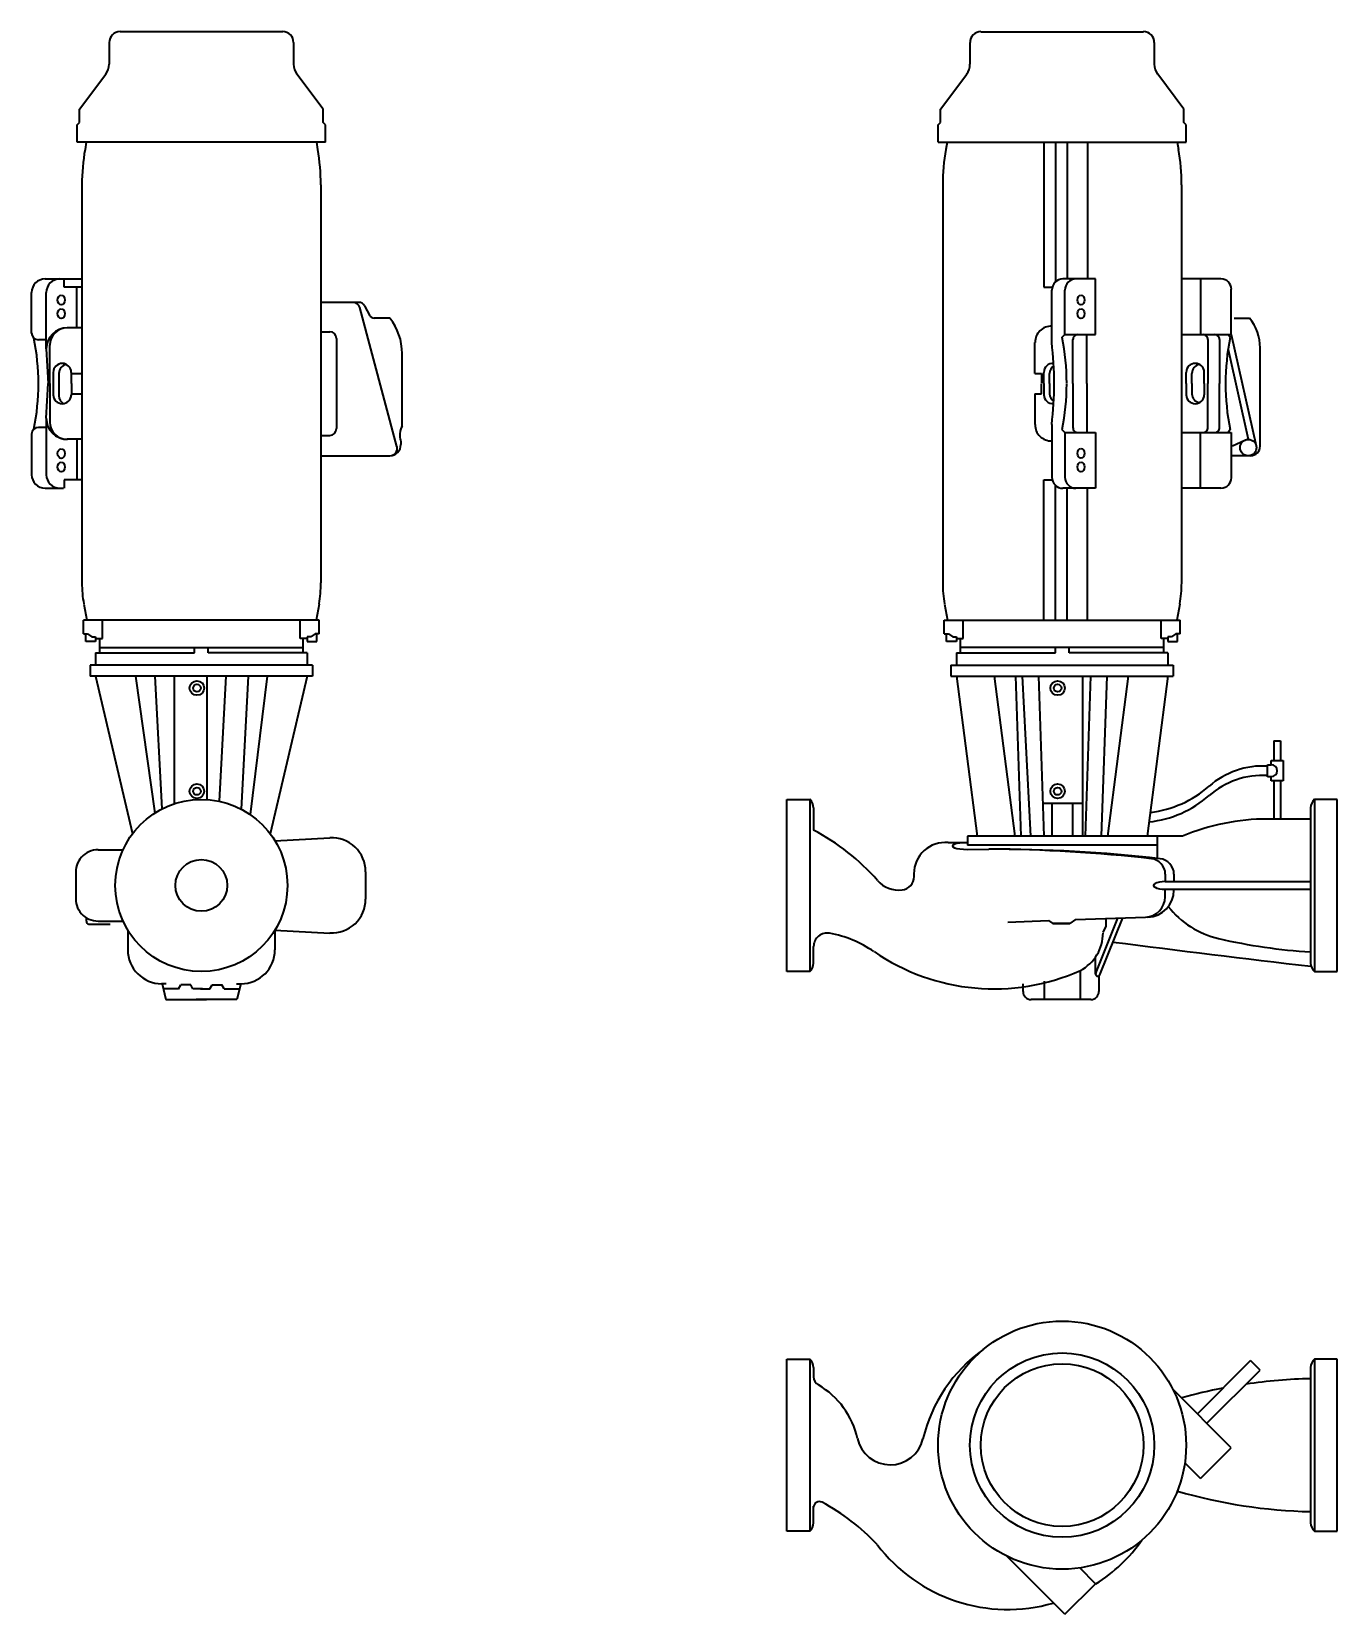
# Model space of a CAD drawing. Header units: millimetres. Extents: x -438 to 525, y -378 to 789.
import ezdxf

# ---------------------------------------------------------------- set-up
doc = ezdxf.new("R2010")
doc.units = ezdxf.units.MM
doc.header["$MEASUREMENT"] = 0

msp = doc.modelspace()

# ---------------------------------------------------------------- linework, layer by layer
at = {"color": 0, "lineweight": 35}
for p, q in [((-253.1, 789.3), (-373.1, 789.3)), ((262, 789.3), (381.9, 789.3)), ((-381.1, 781.3), (-381.1, 765.3)), ((-245.1, 781.3), (-245.1, 765.3)), ((253.9, 781.3), (253.9, 765.3)), ((389.9, 781.3), (389.9, 765.3)), ((-403, 732.2), (-383.5, 757.9)), ((-223.2, 732.2), (-242.6, 757.9)), ((232.1, 732.2), (251.5, 757.9)), ((411.8, 732.2), (392.4, 757.9)), ((-403, 722.2), (-403, 732.2)), ((-223.2, 722.2), (-223.2, 732.2)), ((232.1, 722.2), (232.1, 732.2)), ((411.8, 722.2), (411.8, 732.2)), ((-404.6, 720.5), (-403, 722.2)), ((-404.6, 707.8), (-404.6, 720.5)), ((-221.6, 720.5), (-223.2, 722.2)), ((-221.6, 707.8), (-221.6, 720.5)), ((230.4, 720.5), (232.1, 722.2)), ((230.4, 707.8), (230.4, 720.5)), ((413.4, 720.5), (411.8, 722.2)), ((413.4, 707.8), (413.4, 720.5)), ((-221.6, 707.8), (-404.6, 707.8)), ((-398, 707.8), (-398.9, 702.5)), ((-228.2, 707.8), (-227.3, 702.5)), ((230.4, 707.8), (413.4, 707.8)), ((237.1, 707.8), (236.1, 702.5)), ((308.4, 707.8), (308.4, 600.9)), ((316.9, 707.8), (316.9, 604.8)), ((325.6, 707.8), (325.6, 606.9)), ((340.7, 707.8), (340.7, 606.9)), ((406.8, 707.8), (407.8, 702.5)), ((-401.2, 676.4), (-401.2, 382.7)), ((-225, 676.4), (-225, 382.7)), ((233.8, 676.4), (233.8, 382.7)), ((410, 676.4), (410, 382.7)), ((-438.3, 567), (-438.3, 596.9)), ((-428.3, 606.9), (-401.2, 606.9)), ((-427.5, 555.3), (-427.5, 596.9)), ((-414.4, 600.8), (-414.4, 606.9)), ((-401.2, 600.8), (-414.4, 600.8)), ((-404.9, 570.8), (-404.9, 600.8)), ((308.4, 600.9), (314.5, 600.9)), ((314.2, 560), (314.2, 598.7)), ((346.5, 606.9), (322.5, 606.9)), ((323.9, 565.9), (323.9, 598.7)), ((346.5, 606.9), (332.1, 606.9)), ((346.5, 565.9), (346.5, 606.9)), ((439.1, 606.9), (410, 606.9)), ((424.1, 606.9), (424.1, 565.9)), ((446.7, 565.9), (446.7, 599.3)), ((-197.1, 589.6), (-225, 589.6)), ((-168.8, 483.3), (-196.3, 585.9)), ((-192.7, 587.1), (-188.7, 579.8)), ((-174, 578), (-185.6, 578)), ((448.7, 578), (460.2, 578)), ((-427.5, 562), (-433.3, 562)), ((-401.2, 570.8), (-412, 570.8)), ((-225, 568), (-218.4, 568)), ((-213.4, 563), (-213.4, 496.5)), ((321.8, 563.6), (323.9, 565.9)), ((323.9, 565.9), (346.5, 565.9)), ((329.9, 529.7), (329.9, 562.2)), ((340.1, 529.7), (340.1, 565.9)), ((410, 565.9), (446.7, 565.9)), ((429.4, 562.2), (429.4, 529.7)), ((438, 562.2), (438, 529.7)), ((445.9, 563.6), (444.3, 565.9)), ((446.7, 565.9), (465.1, 483.9)), ((-427.5, 555.3), (-426.1, 529.7)), ((-424.8, 529.7), (-424.8, 558.1)), ((-165, 498.2), (-165, 551.9)), ((301.8, 537.2), (301.8, 560)), ((444.4, 554.9), (459.2, 488.6)), ((468, 483.6), (468, 556)), ((-422.3, 521.5), (-422.3, 537.9)), ((-418.1, 520.7), (-418.1, 537.2)), ((-409, 529.7), (-409, 537.9)), ((-409, 537.2), (-401.2, 537.2)), ((301.8, 537.2), (306.8, 537.2)), ((306.8, 537.2), (306.8, 529.9)), ((308.4, 529.7), (308.4, 538)), ((312.6, 529.7), (312.6, 537.2)), ((413.5, 529.7), (413.5, 538)), ((417.7, 529.7), (417.7, 537.2)), ((426.7, 529.7), (426.7, 538)), ((-427.5, 504.1), (-426.1, 529.7)), ((-424.8, 529.7), (-424.8, 501.3)), ((-409, 529.7), (-409, 521.1)), ((306.8, 522.2), (306.8, 529.5)), ((308.4, 529.7), (308.4, 521.5)), ((312.6, 529.7), (312.6, 522.2)), ((329.9, 529.7), (329.9, 497.2)), ((340.1, 529.7), (340.1, 493.6)), ((413.5, 529.7), (413.5, 521.5)), ((417.7, 529.7), (417.7, 522.2)), ((426.7, 529.7), (426.7, 521.5)), ((429.4, 497.2), (429.4, 529.7)), ((438, 497.2), (438, 529.7)), ((-409, 522.2), (-401.2, 522.2)), ((301.8, 522.2), (306.8, 522.2)), ((301.8, 522.2), (301.8, 499.5)), ((-427.5, 504.1), (-427.5, 462.5)), ((-438.3, 492.4), (-438.3, 462.5)), ((-427.5, 497.4), (-433.3, 497.4)), ((-225, 491.5), (-218.4, 491.5)), ((314.2, 499.5), (314.2, 460.7)), ((321.8, 495.8), (323.9, 493.6)), ((323.9, 493.6), (346.5, 493.6)), ((323.9, 493.6), (323.9, 460.7)), ((346.5, 493.6), (346.5, 452.5)), ((410, 493.6), (446.7, 493.6)), ((424.1, 452.5), (424.1, 493.6)), ((445.9, 495.8), (444.3, 493.6)), ((446.7, 493.6), (446.7, 460.2)), ((-401.2, 488.6), (-412, 488.6)), ((-404.9, 488.6), (-404.9, 458.6)), ((-165.9, 487.3), (-165.9, 484.7)), ((447.7, 483.8), (457.3, 488.3)), ((-225, 476.5), (-174.1, 476.5)), ((460.9, 476.5), (447.2, 476.5)), ((-401.2, 458.6), (-414.4, 458.6)), ((-414.4, 458.6), (-414.4, 452.5)), ((308.4, 458.6), (314.5, 458.6)), ((308.4, 355.5), (308.4, 458.6)), ((-428.3, 452.5), (-414.9, 452.5)), ((316.9, 355.5), (316.9, 454.6)), ((346.5, 452.5), (322.5, 452.5)), ((325.6, 355.5), (325.6, 452.5)), ((346.5, 452.5), (332.1, 452.5)), ((340.7, 355.5), (340.7, 452.5)), ((439.1, 452.5), (410, 452.5)), ((-399.8, 367.1), (-397.7, 355.1)), ((-226.3, 367.1), (-228.5, 355.1)), ((235.2, 367.1), (237.3, 355.1)), ((408.7, 367.1), (406.6, 355.1)), ((-226.1, 355.1), (-400.1, 355.1)), ((-400.1, 345.1), (-400.1, 355.1)), ((-386.1, 341.7), (-386.1, 355.1)), ((-240.1, 341.7), (-240.1, 355.1)), ((-226.1, 345.1), (-226.1, 355.1)), ((234.9, 355.1), (409, 355.1)), ((234.9, 345.1), (234.9, 355.1)), ((249, 341.7), (249, 355.1)), ((394.9, 341.7), (394.9, 355.1)), ((409, 345.1), (409, 355.1)), ((-400.1, 345.1), (-397.1, 345.1)), ((-398.3, 339.4), (-398.3, 345.1)), ((-391.1, 339.4), (-398.3, 339.4)), ((-397.1, 345.1), (-393.8, 342.8)), ((-393.8, 342.8), (-391.1, 342.8)), ((-391.1, 342.8), (-391.1, 339.4)), ((-391.1, 341.7), (-386.1, 341.7)), ((-388.1, 331.2), (-388.1, 341.7)), ((-235.1, 341.7), (-240.1, 341.7)), ((-238.1, 331.2), (-238.1, 341.7)), ((-232.4, 342.8), (-235.1, 342.8)), ((-235.1, 342.8), (-235.1, 339.4)), ((-235.1, 339.4), (-227.9, 339.4)), ((-229.1, 345.1), (-232.4, 342.8)), ((-226.1, 345.1), (-229.1, 345.1)), ((-227.9, 339.4), (-227.9, 345.1)), ((234.9, 345.1), (238, 345.1)), ((236.7, 339.4), (236.7, 345.1)), ((244, 339.4), (236.7, 339.4)), ((238, 345.1), (241.2, 342.8)), ((241.2, 342.8), (244, 342.8)), ((244, 342.8), (244, 339.4)), ((244, 341.7), (249, 341.7)), ((247, 331.2), (247, 341.7)), ((399.9, 341.7), (394.9, 341.7)), ((396.9, 331.2), (396.9, 341.7)), ((402.7, 342.8), (399.9, 342.8)), ((399.9, 342.8), (399.9, 339.4)), ((399.9, 339.4), (407.1, 339.4)), ((405.9, 345.1), (402.7, 342.8)), ((409, 345.1), (405.9, 345.1)), ((407.1, 339.4), (407.1, 345.1)), ((-391.1, 331.2), (-318.1, 331.2)), ((-391.1, 331.2), (-391.1, 321.9)), ((-388.1, 335.1), (-238.1, 335.1)), ((-318.1, 331.2), (-318.1, 335.1)), ((-308, 331.2), (-308, 335.1)), ((-235.1, 331.2), (-308, 331.2)), ((-235.1, 331.2), (-235.1, 321.9)), ((244, 331.2), (316.9, 331.2)), ((244, 331.2), (244, 321.9)), ((396.9, 335.1), (247, 335.1)), ((316.9, 331.2), (316.9, 335.1)), ((327, 331.2), (327, 335.1)), ((399.9, 331.2), (327, 331.2)), ((399.9, 331.2), (399.9, 321.9)), ((-231.1, 321.9), (-395.1, 321.9)), ((-395.1, 321.9), (-395.1, 313.8)), ((-231.1, 321.9), (-231.1, 313.8)), ((239.9, 321.9), (403.9, 321.9)), ((239.9, 321.9), (239.9, 313.8)), ((403.9, 321.9), (403.9, 313.8)), ((-231.1, 313.8), (-395.1, 313.8)), ((-391.1, 313.8), (-363.9, 197.6)), ((-361.6, 313.8), (-347.5, 212.9)), ((-347.4, 313.8), (-342.3, 215.9)), ((-333.2, 313.8), (-333.2, 219.7)), ((-309, 313.8), (-309, 222.9)), ((-295.1, 313.8), (-299.9, 221.6)), ((-278.6, 313.8), (-283.8, 215.8)), ((-264.6, 313.8), (-277.1, 211.8)), ((-235.1, 313.8), (-262.3, 197.6)), ((239.9, 313.8), (403.9, 313.8)), ((244, 313.8), (259.2, 195.8)), ((271.7, 313.8), (287, 195.8)), ((287.4, 313.8), (291.5, 195.8)), ((292.3, 313.8), (298.5, 195.8)), ((308.7, 195.8), (304.6, 313.8)), ((336.9, 313.8), (336.9, 195.8)), ((342.9, 313.8), (338.8, 195.8)), ((354.9, 313.8), (350.8, 195.8)), ((370.6, 313.8), (355.4, 195.8)), ((399.9, 313.8), (384.7, 195.8)), ((478, 266.2), (478, 251.6)), ((478, 266.2), (483, 266.2)), ((483, 266.2), (483, 251.6)), ((473.5, 239.7), (473.5, 248.4)), ((473.5, 248.4), (476.2, 248.4)), ((476.2, 251.6), (484.9, 251.6)), ((476.2, 248.4), (476.2, 251.6)), ((484.9, 251.6), (484.9, 236.6)), ((476.2, 239.7), (473.5, 239.7)), ((476.2, 236.6), (476.2, 239.7)), ((484.9, 236.6), (476.2, 236.6)), ((478, 236.6), (478, 208.5)), ((483, 236.6), (483, 208.5)), ((118.9, 223), (135.7, 223)), ((118.9, 96), (118.9, 223)), ((135.7, 223), (135.7, 96)), ((524.9, 223), (508.1, 223)), ((508.1, 223), (508.1, 96)), ((524.9, 96), (524.9, 223)), ((138.6, 216.8), (138.6, 200.3)), ((336.9, 219.9), (307.9, 219.9)), ((314.2, 219.9), (314.2, 195.8)), ((329.6, 219.9), (329.6, 195.8)), ((505.3, 102.2), (505.3, 216.8)), ((505.3, 208.5), (473.5, 208.5)), ((-258.8, 192.4), (-218.2, 194.6)), ((237.8, 191.1), (252, 191.1)), ((252, 195.8), (252, 189.2)), ((410.6, 195.8), (252, 195.8)), ((391.9, 189.2), (252, 189.2)), ((391.9, 195.8), (391.9, 179.4)), ((-389.3, 185.8), (-370.9, 185.8)), ((252, 186.1), (267.8, 186.2)), ((-405.8, 167.5), (-405.8, 151.5)), ((-191.9, 169.6), (-191.9, 149.4)), ((212.7, 166.1), (212.7, 168.1)), ((397.9, 167.8), (397.9, 162.3)), ((404.4, 167.8), (404.4, 162.3)), ((397.9, 162.3), (505.3, 162.3)), ((397.9, 151.1), (397.9, 156.7)), ((397.9, 156.7), (505.3, 156.7)), ((-397.9, 133.2), (-397.9, 135.6)), ((-396, 131), (-380.4, 131)), ((-389.3, 133.2), (-370.9, 133.2)), ((281.9, 132.5), (311.9, 133.6)), ((311.9, 133.6), (315, 131.4)), ((315, 131.4), (327.7, 131.4)), ((327.7, 131.4), (315, 131.4)), ((331.8, 134.3), (327.7, 131.4)), ((331.8, 134.3), (383.5, 136.1)), ((346.7, 94.7), (363.1, 135.4)), ((349.7, 93.5), (366.7, 135.5)), ((354.1, 129.3), (352, 124.9)), ((354.1, 134.3), (354.1, 129.3)), ((-367.4, 126.6), (-367.4, 112)), ((-258.8, 126.6), (-218.2, 124.4)), ((-258.8, 126.6), (-258.8, 112)), ((138.6, 102.2), (138.6, 114.4)), ((346.6, 94.1), (346.6, 106.9)), ((135.7, 96), (118.9, 96)), ((335.3, 96.8), (335.3, 75.3)), ((508.1, 96), (524.9, 96)), ((-339, 87), (-342.4, 87)), ((-342.1, 87), (-339.2, 75.3)), ((-329.9, 83.3), (-341.2, 83.3)), ((-329.9, 83.3), (-328.2, 86.2)), ((-320.9, 86.2), (-328.2, 86.2)), ((-319.3, 83.3), (-320.9, 86.2)), ((-312.3, 83.3), (-319.3, 83.3)), ((-313.8, 83.3), (-306.9, 83.3)), ((-306.9, 83.3), (-305.2, 86.2)), ((-305.2, 86.2), (-298, 86.2)), ((-296.3, 83.3), (-298, 86.2)), ((-296.3, 83.3), (-285, 83.3)), ((-287.2, 87), (-283.8, 87)), ((-284.1, 87), (-287, 75.3)), ((293, 86.8), (293, 81.3)), ((308.6, 88.8), (308.6, 75.3)), ((349.1, 92.7), (349.1, 81.3)), ((-339.2, 75.3), (-309.2, 75.3)), ((-287, 75.3), (-317, 75.3)), ((343.1, 75.3), (299, 75.3)), ((118.9, -189.9), (135.7, -189.9)), ((118.9, -316.9), (118.9, -189.9)), ((135.7, -189.9), (135.7, -316.9)), ((138.6, -196.1), (138.6, -202.9)), ((421.7, -230.2), (460.9, -191)), ((428.7, -237.3), (468, -198.1)), ((468, -198.1), (460.9, -191)), ((505.3, -310.7), (505.3, -196.1)), ((524.9, -189.9), (508.1, -189.9)), ((508.1, -189.9), (508.1, -316.9)), ((524.9, -316.9), (524.9, -189.9)), ((446.7, -255.3), (403.6, -212.2)), ((424.1, -278), (446.7, -255.3)), ((424.1, -278), (412.5, -266.4)), ((138.6, -310.7), (138.6, -298.5)), ((135.7, -316.9), (118.9, -316.9)), ((508.1, -316.9), (524.9, -316.9)), ((323.9, -378.2), (280.8, -335.1)), ((346.5, -355.6), (334.9, -344)), ((323.9, -378.2), (346.5, -355.6))]:
    msp.add_line(p, q, dxfattribs=at)
for centre, radius in [((459.2, 482.5), 6.05), ((-316.4, 305.1), 5.34), ((-316.4, 305.1), 2.79), ((318.6, 305.1), 5.34), ((318.6, 305.1), 2.79), ((-316.4, 229), 5.34), ((318.6, 229), 5.34), ((-313.1, 159.5), 63.5), ((-316.4, 229), 2.79), ((318.6, 229), 2.79), ((-313.1, 159.5), 19.1), ((321.9, -253.4), 91.5), ((321.9, -253.4), 68), ((321.9, -253.4), 60)]:
    msp.add_circle(centre, radius, dxfattribs=at)
for centre, radius, start, end in [((-373.1, 781.3), 8.01, 90, 180), ((-253.1, 781.3), 8.01, 0, 90), ((262, 781.3), 8.01, 90, 180), ((381.9, 781.3), 8.01, 0, 90), ((-393.3, 765.3), 12.2, 323, 0), ((-232.9, 765.3), 12.2, 180, 217), ((241.7, 765.3), 12.2, 323, 0), ((402.1, 765.3), 12.2, 180, 217), ((-251.2, 676.4), 150, 170, 180), ((-375, 676.4), 150, 0, 10), ((383.8, 676.4), 150, 170, 180), ((260, 676.4), 150, 0, 10), ((-428.3, 596.9), 10, 90, 180), ((-417.5, 596.9), 10, 90, 180), ((322.5, 598.7), 8.21, 90, 180), ((332.1, 598.7), 8.21, 90, 180), ((439.1, 599.3), 7.63, 0, 90), ((-201.1, 584.6), 5, 15, 90), ((-197.1, 584.6), 5, 29, 90), ((-185.6, 581.5), 3.5, 209, 270), ((-207.3, 551.9), 42.3, 0, 38.1038), ((314, 560), 12.1, 88.7866, 180), ((433, 556), 35, 0, 39.0898), ((-433.3, 567), 5, 180, 270), ((-609.5, 528.7), 176.3, 0.3146, 11.3162), ((-412, 555.3), 15.5, 90, 180), ((-412, 558.1), 12.8, 90, 180), ((-218.4, 563), 5, 0, 90), ((149, 529.1), 176.3, 0.3146, 11.3162), ((333.5, 562.2), 3.63, 89.0614, 180), ((425.8, 562.2), 3.63, 0, 90.9386), ((434.4, 562.2), 3.63, 0, 90.9386), ((618.7, 529.1), 176.3, 168.6838, 179.7821), ((55.4, 529), 260.7, 0.1633, 6.8331), ((-415.7, 537.9), 6.64, 0, 180), ((-411.5, 537.2), 6.64, 98.7924, 180), ((315.1, 538), 6.64, 85.1668, 180), ((319.3, 537.2), 6.64, 122.3662, 180), ((420.1, 538), 6.64, 0, 180), ((424.3, 537.2), 6.64, 98.7924, 180), ((-609.5, 530.7), 176.3, 348.6838, 359.6854), ((55.4, 530.5), 260.7, 353.1669, 359.8367), ((149, 530.4), 176.3, 348.6838, 359.6854), ((618.7, 530.4), 176.3, 180.2179, 191.3162), ((-415.7, 521.5), 6.64, 180, 0), ((-411.5, 520.7), 6.64, 180, 241.2076), ((315.1, 521.5), 6.64, 180, 274.8332), ((319.3, 522.2), 6.64, 180, 237.6338), ((420.1, 521.5), 6.64, 180, 0), ((424.3, 522.2), 6.64, 180, 261.2076), ((-412, 504.1), 15.5, 180, 270), ((-433.3, 492.4), 5, 90, 180), ((-412, 501.3), 12.8, 180, 270), ((-218.4, 496.5), 5, 270, 0), ((-155, 491.9), 11.8, 147.4267, 202.5733), ((314, 499.5), 12.1, 180, 271.2134), ((333.5, 497.2), 3.63, 180, 270.9386), ((425.8, 497.2), 3.63, 269.0614, 0), ((434.4, 497.2), 3.63, 269.0614, 0), ((-174.1, 484.7), 8.19, 270, 0), ((-174, 481.9), 5.42, 270, 15), ((460.9, 483.6), 7.1, 270, 0), ((-428.3, 462.5), 10, 180, 270), ((-417.5, 462.5), 10, 180, 270), ((322.5, 460.7), 8.21, 180, 270), ((332.1, 460.7), 8.21, 180, 270), ((439.1, 460.2), 7.63, 270, 0), ((-311.7, 382.7), 89.5, 180, 190), ((-314.4, 382.7), 89.5, 350, 0), ((323.3, 382.7), 89.5, 180, 190), ((320.6, 382.7), 89.5, 350, 0), ((470.1, 187.2), 60.4, 86.7667, 131.2333), ((476.2, 244.1), 4.35, 270, 90), ((470.1, 180.3), 60.4, 86.7667, 131.2333), ((130.3, 216.8), 8.25, 0, 49.0389), ((377.4, 286.1), 80.2, 276.2292, 311.2333), ((377.4, 293), 80.2, 276.8746, 311.2333), ((513.5, 216.8), 8.25, 130.9611, 180), ((60.1, 52.5), 167.4, 41.3948, 62.0503), ((473.5, 46.7), 161.8, 90, 112.8692), ((-216.9, 169.6), 25, 0, 93), ((235.7, 168.1), 23.1, 84.702, 180), ((-389.3, 169.3), 16.5, 90, 186.0178), ((264.6, -897.8), 1084, 83.4759, 89.8305), ((271, -897.8), 1084, 83.4759, 90.1695), ((386.5, 167.8), 11.5, 0, 83.4759), ((392.9, 167.8), 11.5, 0, 83.4759), ((202.7, 166.1), 10, 276.6586, 0), ((201.4, 177), 20.9, 221.3948, 276.6586), ((384.4, 156.1), 20, 272, 0), ((-389.3, 149.7), 16.5, 173.9822, 270), ((-216.9, 149.4), 25, 267, 0), ((382.9, 151.1), 15, 272, 0), ((452.4, 185), 66.4, 218.2011, 256.821), ((-396, 132.9), 1.86, 171.0179, 270), ((148.6, 114.4), 10, 79.5789, 180), ((135, 40.7), 84.9, 55.4887, 79.5789), ((320.7, 124.5), 31.4, 297.851, 0), ((2888.4, 20148.7), 20190, 262.80462, 263.22137), ((528.8, 511.2), 401.4, 256.821, 266.6438), ((-342.4, 112), 25, 180, 270), ((-283.8, 112), 25, 270, 0), ((271.7, 239.4), 156.2, 235.4887, 294.0452), ((130.3, 102.2), 8.25, 310.9611, 0), ((348.2, 94.1), 1.63, 158, 338), ((513.5, 102.2), 8.25, 180, 229.0389), ((299, 81.3), 5.95, 180, 270), ((343.1, 81.3), 5.97, 270, 0), ((329.5, -275.2), 113.4, 125.6119, 166.5466), ((130.3, -196.1), 8.25, 0, 49.0389), ((513.5, -196.1), 8.25, 130.9611, 180), ((145.6, -202.9), 7.04, 180, 239.9366), ((111.9, -261.2), 60.3, 12.0634, 59.9366), ((513.1, -582.3), 378, 91.1786, 98.4344), ((513.1, -582.3), 378, 101.061, 105.8174), ((195.1, -243.1), 24.8, 192.7082, 346.794), ((513.1, 75.5), 378, 253.6908, 268.8214), ((142.8, -299.2), 4.21, 62.1129, 180), ((73.4, -430.4), 152.6, 42.8018, 62.1129), ((130.3, -310.7), 8.25, 310.9611, 0), ((513.5, -310.7), 8.25, 180, 229.0389), ((281.9, -253.4), 121.2, 217.1901, 286.0983), ((281.9, -253.4), 121.2, 302.3411, 324.6834)]:
    msp.add_arc(centre, radius, start, end, dxfattribs=at)
for centre in [(-416.5, 591.3), (-416.5, 581.3), (335.8, 591.3), (335.8, 581.3), (-416.5, 478.1), (335.8, 478.2), (-416.5, 468.1), (335.8, 468.2)]:
    msp.add_ellipse(centre, major_axis=(0, 3.58), ratio=0.729167, dxfattribs=at)
for centre, major_axis, ratio in [((252, 188.6), (11, 0), 0.227503), ((397.9, 159.5), (8.54, 0), 0.325708)]:
    msp.add_ellipse(centre, major_axis=major_axis, ratio=ratio, start_param=1.570796, end_param=4.712389, dxfattribs=at)

doc.saveas('drawing.dxf')
